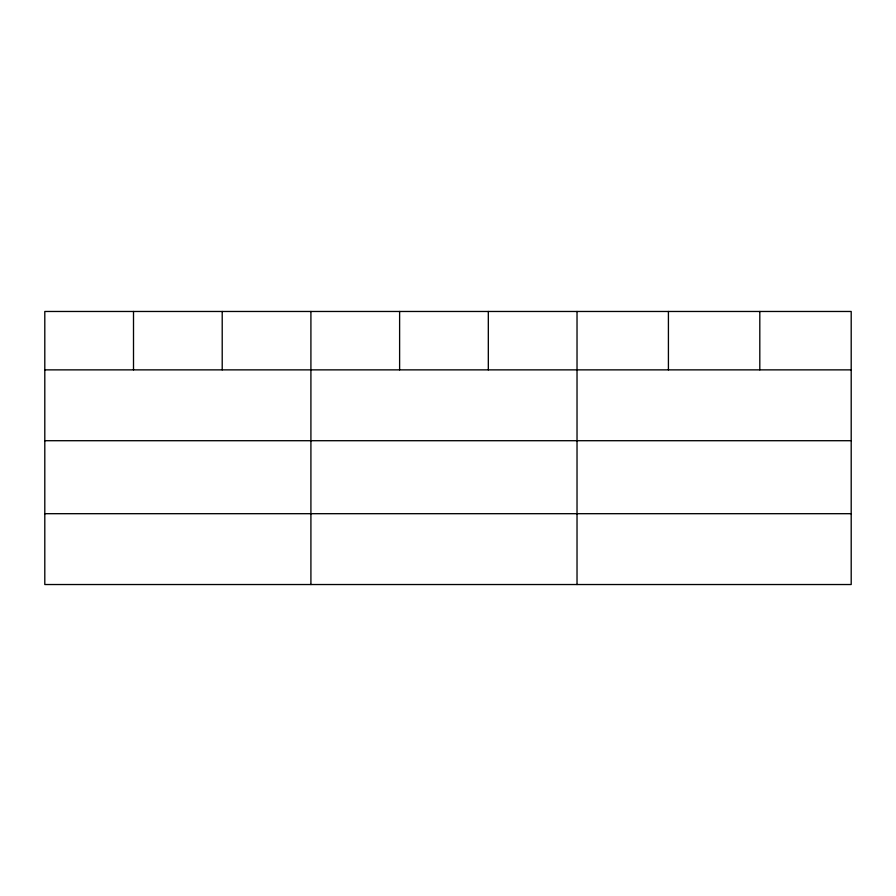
<?xml version="1.0" encoding="UTF-8"?>
<svg xmlns="http://www.w3.org/2000/svg" width="896" height="896" viewBox="0 0 896 896"><rect width="100%" height="100%" fill="white"/><g stroke="black" fill="none" stroke-linecap="round" stroke-linejoin="round"><path stroke-width="1.34" d="M851.2 440.709L851.2 311.472L44.8 311.472L44.8 584.528L851.2 584.528L851.2 440.709L44.8 440.709M44.8 369.869L851.2 369.869M44.8 513.688L851.2 513.688M759.808 311.472L759.808 369.869M668.416 311.472L668.416 369.869M577.024 311.472L577.024 584.528M488.32 311.472L488.32 369.869M399.616 311.472L399.616 369.869M310.912 311.472L310.912 584.528M222.208 311.472L222.208 369.869M133.504 311.472L133.504 369.869"/></g></svg>
